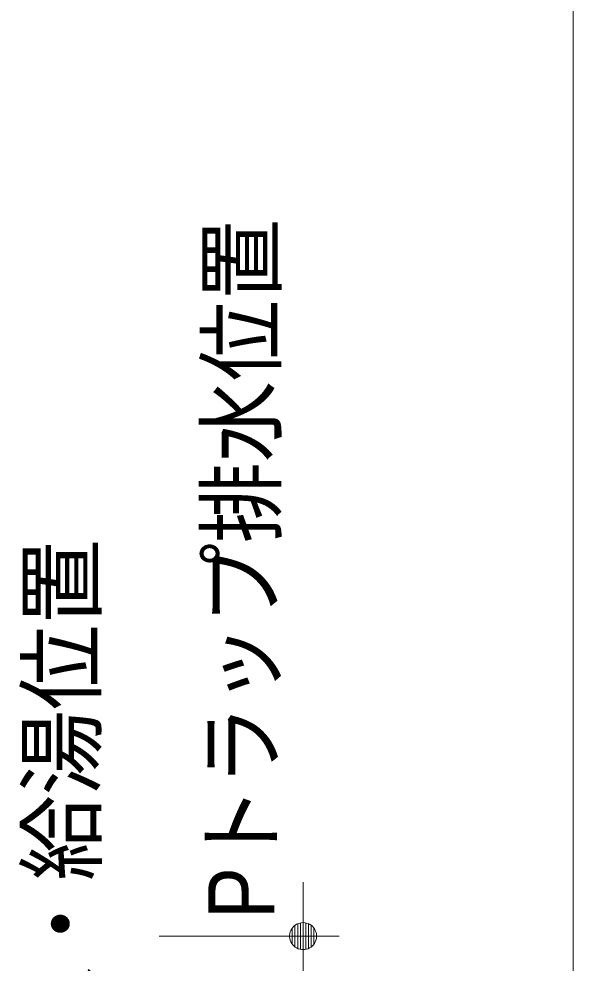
# Model space of a CAD drawing. Units: millimetres, scale not verified. Extents: x -6062 to 6062, y -3045 to 3045.
# Drawn here: x -625 to -318, y -1525 to -1000 of the extents above; entities that cross this region are included whole.
import ezdxf
from ezdxf.enums import TextEntityAlignment as Align

# ---------------------------------------------------------------- set-up
doc = ezdxf.new("R2010")
doc.units = ezdxf.units.MM
doc.header["$LTSCALE"] = 20
for name, color, linetype, lineweight in [('0-0_1図面枠', 7, 'Continuous', 9), ('0-3_2寸法-1', 7, 'Continuous', 9), ('0-4_0', 7, 'Continuous', 9), ('0-6_2寸法-2', 7, 'Continuous', 9)]:
    doc.layers.add(name, color=color, linetype=linetype, lineweight=lineweight)
doc.styles.add('ＭＳ Ｐゴシック', font='')
doc.styles.get('ＭＳ Ｐゴシック').set_extended_font_data('MS PGothic')

# ---------------------------------------------------------------- blocks, each defined once
blk = doc.blocks.new('_Dot')
at = {"layer": '0-4_0'}
for p, q in [((-10, 0), (-20, 0)), ((9.78, 2), (-9.78, 2)), ((7.99, 6), (-7.99, 6)), ((9.16, -3.98), (-9.16, -3.98)), ((6, -7.98), (-6, -7.98))]:
    blk.add_line(p, q, dxfattribs=at)
for points in [[(10, 0), (9.92, 1.25), (9.69, 2.49), (9.3, 3.68), (8.76, 4.82), (8.09, 5.88), (7.29, 6.85), (6.37, 7.71), (5.36, 8.44), (4.26, 9.05), (3.09, 9.51), (1.87, 9.82), (0.63, 9.98), (-0.63, 9.98), (-1.87, 9.82), (-3.09, 9.51), (-4.26, 9.05), (-5.36, 8.44), (-6.37, 7.71), (-7.29, 6.85), (-8.09, 5.88), (-8.76, 4.82), (-9.3, 3.68), (-9.69, 2.49), (-9.92, 1.25), (-10, 0), (0, 0)], [(-10, 0), (-9.92, -1.25), (-9.69, -2.49), (-9.3, -3.68), (-8.76, -4.82), (-8.09, -5.88), (-7.29, -6.85), (-6.37, -7.71), (-5.36, -8.44), (-4.26, -9.05), (-3.09, -9.51), (-1.87, -9.82), (-0.63, -9.98), (0.63, -9.98), (1.87, -9.82), (3.09, -9.51), (4.26, -9.05), (5.36, -8.44), (6.37, -7.71), (7.29, -6.85), (8.09, -5.88), (8.76, -4.82), (9.3, -3.68), (9.69, -2.49), (9.92, -1.25), (10, 0), (0, 0)]]:
    blk.add_lwpolyline(points, close=True, dxfattribs=at)

msp = doc.modelspace()

# ---------------------------------------------------------------- linework, layer by layer
at = {"layer": '0-0_1図面枠'}
msp.add_line((-317.5, 1750), (-317.5, -2420), dxfattribs=at)
at = {"layer": '0-3_2寸法-1'}
msp.add_line((-547.5, -1510), (-447.5, -1510), dxfattribs=at)
at = {"layer": '0-6_2寸法-2'}
for p, q in [((-467.5, -1494.99), (-467.5, -1479.99)), ((-547.5, -1510), (-447.5, -1510)), ((-467.5, -1510), (-467.5, -2020))]:
    msp.add_line(p, q, dxfattribs=at)

# ---------------------------------------------------------------- block references
at = {"layer": '0-3_2寸法-1', "xscale": 0.7503418, "yscale": 0.7503418, "rotation": 90}
msp.add_blockref('_Dot', (-467.5, -1510), dxfattribs=at)
at = {"layer": '0-6_2寸法-2', "xscale": 0.7503418, "yscale": 0.7503418, "rotation": 270}
msp.add_blockref('_Dot', (-467.5, -1510), dxfattribs=at)

# ---------------------------------------------------------------- texts
at = {"layer": '0-6_2寸法-2', "style": 'ＭＳ Ｐゴシック'}
for s, height, width, p in [('Pトラップ排水位置', 36.69, 0.9, (-472.48, -1500.42)), ('壁給水・給湯位置', 36.66, 0.95, (-572.38, -1669.36))]:
    msp.add_text(s, height=height, rotation=90, dxfattribs=dict(at, width=width)).set_placement(p, align=Align.BOTTOM_LEFT)

doc.saveas('drawing.dxf')
